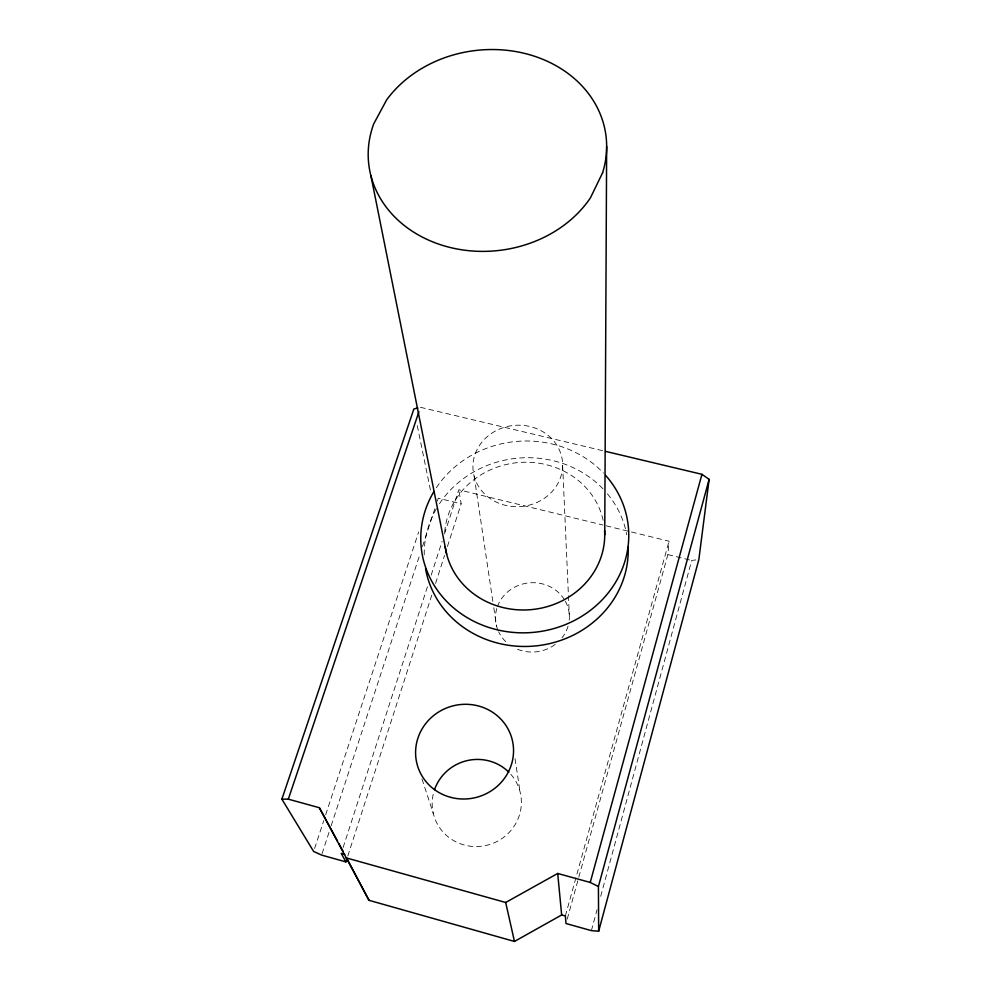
<?xml version="1.0" encoding="UTF-8"?>
<svg xmlns="http://www.w3.org/2000/svg" width="991" height="991" viewBox="0 0 991 991"><rect width="100%" height="100%" fill="white"/><g stroke="black" fill="none" stroke-linecap="round" stroke-linejoin="round"><path stroke-width="0.74" stroke-dasharray="4.96 3.72" d="M567.236 919.066L667.884 554.613L669.049 541.197L604.46 525.391M591.392 930.636L597.053 909.738M600.695 896.31L691.693 560.472L695.992 559.89M565.353 915.994L669.049 541.197M343.121 847.491L427.839 585.458M431.172 575.152L442.122 541.297M444.501 533.926L458.771 489.765L602.962 525.032M347.804 856.001L432.237 593.708M435.557 583.389L444.563 555.394M447.412 546.549L461.162 503.812L458.771 489.765M322.063 853.623L329.272 831.585M331.192 825.714L420.035 554.006M422.439 546.66L434.925 508.482M437.328 501.136L438.295 498.2L461.162 503.812M314.581 848.507L323.747 820.659M325.667 814.8L418.673 531.919M420.407 407.289L602.578 450.657M667.884 554.613L691.693 560.472M421.993 779L433.327 813.549M417.285 425.635L430.887 492.292M515.035 758.722L520.04 791.685M474.169 476.287L492.874 601.587M493.791 607.706L496.528 626.039M562.64 465.436A44.905 40.718 -5.9 0 1 495.066 501.508A44.905 40.718 -5.9 0 1 495.649 430.912A44.905 40.718 -5.9 0 1 562.64 465.436L568.363 594.191M568.438 595.727L569.391 617.182M444.724 532.068A80.16 73.805 -5.6 0 1 520.151 462.425A80.16 73.805 -5.6 0 1 603.395 521.526M436.35 487.721A104.08 95.842 -5.6 0 1 603.531 473.116M424.235 554.824A102.061 94.306 -5.6 0 1 437.911 506.128M439.484 503.663A102.061 94.306 -5.6 0 1 603.482 489.393M607.409 493.828A102.061 94.306 -5.6 0 1 626.758 534.744M565.316 601.19A36.977 34.66 -5.2 0 1 569.23 620.205M568.066 626.188A36.977 34.66 -5.2 0 1 561.984 637.87M555.183 644.447A36.977 34.66 -5.2 0 1 514.552 647.928M505.782 641.697A36.977 34.66 -5.2 0 1 498.609 631.75M497.99 630.35A36.977 34.66 -5.2 0 1 496.925 608.102M497.395 606.678A36.977 34.66 -5.2 0 1 528.884 582.894A36.977 34.66 -5.2 0 1 564.548 599.877M510.799 774.281A44.719 43.455 -17.5 0 1 485.825 845.509A44.719 43.455 -17.5 0 1 434.095 791.029"/><path stroke-width="1.49" d="M604.733 534.855L606.653 146.395M605.588 451.376L701.938 474.317L709.122 479.359L698.853 559.519L598.663 931.218L591.392 930.636L566.01 923.525L565.353 915.994L561.662 914.966L514.465 941.45L368.999 900.311L319.362 807.727L288.319 799.167L281.878 799.155L413.879 408.973L417.793 407.958M598.663 931.218L598.415 886.511L709.122 479.359M598.415 886.511L590.24 882.448L701.938 474.317M281.878 799.155L313.627 851.442L321.592 855.084L345.909 861.897L346.862 858.949M288.319 799.167L418.933 411.674M345.748 857.748L505.683 902.479L557.698 873.467L590.24 882.448M344.757 854.366L341.214 853.375L345.909 861.897M319.362 807.727L337.497 841.037M338.959 843.713L343.307 851.703M346.9 858.417L368.999 900.311M505.683 902.479L514.465 941.45M370.944 175.853L446.644 554.155M557.698 873.467L561.662 914.966M604.572 530.408A80.16 73.805 -5.6 0 1 532.278 609.527A80.16 73.805 -5.6 0 1 445.207 546.871M605.575 475.346A104.08 95.842 -5.6 0 1 599.927 602.094A104.08 95.842 -5.6 0 1 462.97 614.977A104.08 95.842 -5.6 0 1 433.959 491.499M628.145 547.057A102.061 94.306 -5.6 0 1 536.379 645.847A102.061 94.306 -5.6 0 1 425.548 568.673M434.529 789.691A44.719 43.455 -17.5 0 1 508.854 772.212M602.578 172.806L590.45 197.816A119.453 100.661 -6.6 0 1 439.162 244.269A119.453 100.661 -6.6 0 1 373.731 123.825L386.688 99.831A119.453 100.661 -6.6 0 1 535.326 56.524A119.453 100.661 -6.6 0 1 602.578 172.806M451.066 797.445A49.116 47.221 -15.7 0 0 512.087 739.236A49.116 47.221 -15.7 0 0 430.528 718.277A49.116 47.221 -15.7 0 0 451.066 797.445"/></g></svg>
